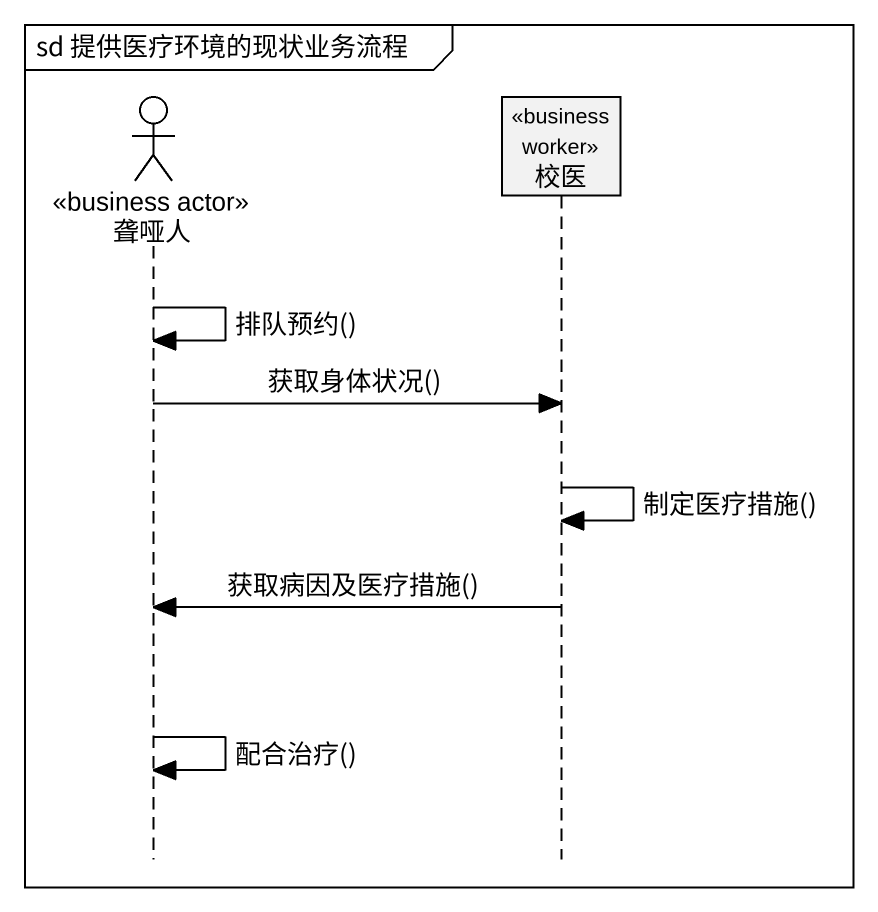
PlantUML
@startuml
mainframe sd 提供医疗环境的现状业务流程
hide footbox
actor 聋哑人 <<business actor>>
participant 校医 <<business worker>>

聋哑人 -> 聋哑人 : 排队预约()
聋哑人 -> 校医 : 获取身体状况()
校医 -> 校医 : 制定医疗措施()
校医 -> 聋哑人 : 获取病因及医疗措施()
聋哑人 -> 聋哑人 : 配合治疗()
@enduml
